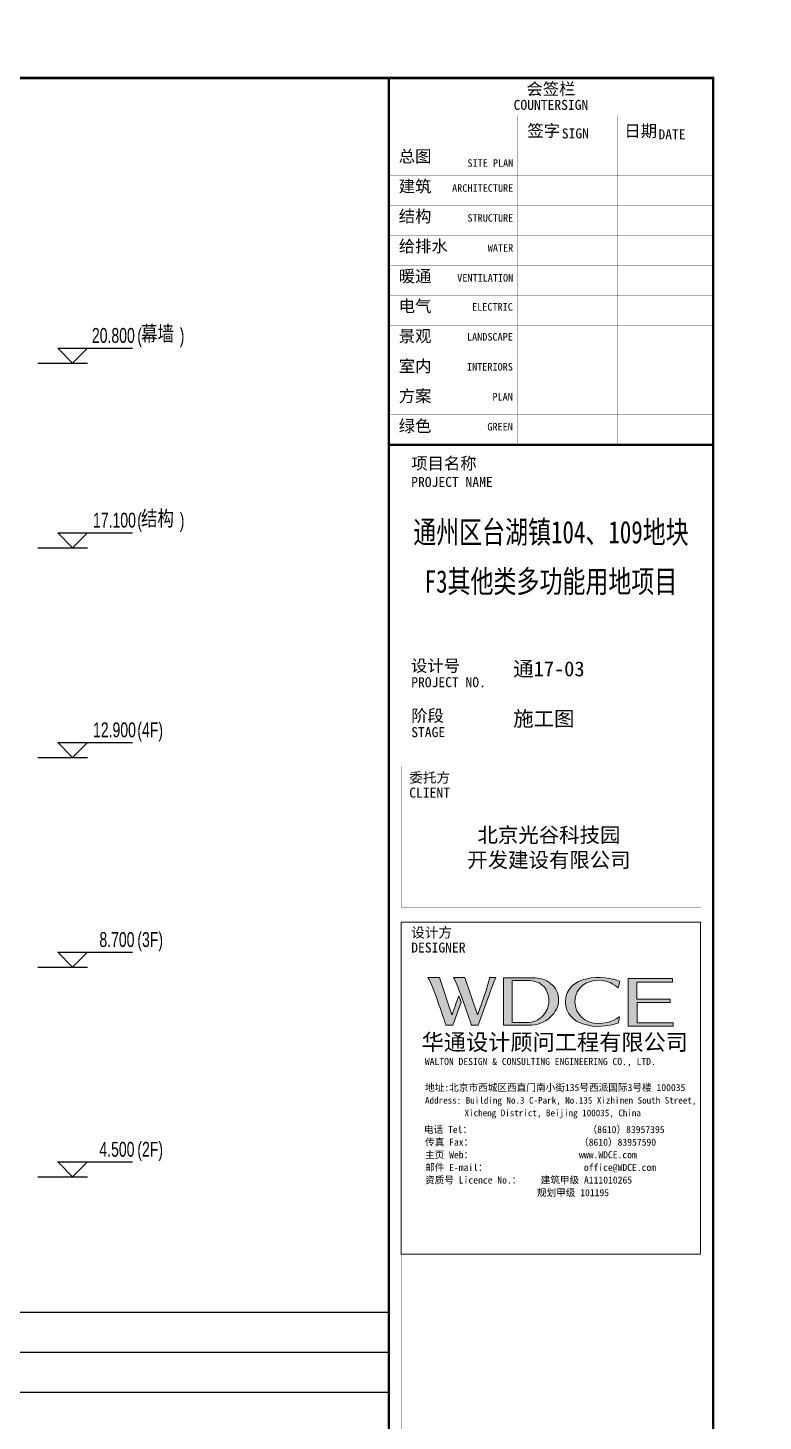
# Model space of a CAD drawing. Extents: x -3 to 440502, y -49243 to 59402.
# Drawn here: x 336667 to 351402, y 31498 to 59402 of the extents above; entities that cross this region are included whole.
import ezdxf
from ezdxf.enums import TextEntityAlignment as Align

# ---------------------------------------------------------------- set-up
doc = ezdxf.new("R2010")
doc.units = 0
doc.header["$LTSCALE"] = 1000
doc.header["$MEASUREMENT"] = 0
for name, color, linetype in [('01-标注_标高', 200, 'Continuous'), ('02-TEXT_标注', 130, 'Continuous'), ('A-0-图名图例', 2, 'Continuous')]:
    doc.layers.add(name, color=color, linetype=linetype)
doc.styles.add('_TCH_DIM', font='ros.shx', dxfattribs={"bigfont": 'jd.shx'})
doc.styles.add('图签信息$0$hwxh', font='STXIHEI.TTF')
doc.styles.add('图签信息$0$华文细黑', font='STXIHEI.TTF', dxfattribs={"height": 10})

# ---------------------------------------------------------------- blocks, each defined once
blk = doc.blocks.new('图框-A1')
for points, const_width in [([(0, 0), (841, 0), (841, 594), (0, 594)], 0.05), ([(766, 584), (25, 584), (25, 10), (766, 10)], 0.5)]:
    blk.add_lwpolyline(points, close=True, dxfattribs=dict(const_width=const_width))
blk = doc.blocks.new('图签信息$0$logo2')
h = blk.add_hatch(color=7)
h.paths.add_polyline_path([(19.021, -7.36), (15.845, -7.36), (15.845, -3.972), (18.974, -3.972), (18.974, -4.243), (16.461, -4.243), (16.461, -5.448), (18.811, -5.448), (18.811, -5.686), (16.474, -5.686), (16.474, -7.116), (19.021, -7.116)])
edge = h.paths.add_edge_path()
edge.add_spline(control_points=[(15.259, -4.206), (15.259, -4.206), (15.127, -4.646), (15.127, -4.646), (15.127, -4.646), (14.62, -4.101), (13.734, -4.101), (13.035, -4.101), (12.071, -4.537), (12.076, -5.621), (12.08, -6.488), (12.766, -7.164), (13.734, -7.168), (14.656, -7.172), (15.227, -6.68), (15.227, -6.68), (15.227, -6.68), (15.164, -7.108), (15.164, -7.108), (13.632, -7.703), (11.417, -7.291), (11.411, -5.643), (11.404, -3.721), (14.157, -3.665), (15.259, -4.206)], knot_values=[0, 0, 0, 0, 1, 1, 1, 2, 2, 2, 3, 3, 3, 4, 4, 4, 5, 5, 5, 6, 6, 6, 7, 7, 7, 8, 8, 8, 8], degree=3, periodic=0)
edge = h.paths.add_edge_path(flags=16)
edge.add_spline(control_points=[(10.229, -5.566), (10.229, -5.16), (10.12, -4.83), (9.897, -4.576), (9.63, -4.273), (9.228, -4.122), (8.69, -4.122), (8.69, -4.122), (7.638, -4.122), (7.638, -4.122), (7.638, -4.122), (7.638, -7.098), (7.638, -7.098), (7.638, -7.098), (8.663, -7.098), (8.663, -7.098), (9.133, -7.098), (9.519, -6.934), (9.823, -6.604), (10.095, -6.309), (10.229, -5.964), (10.229, -5.566)], knot_values=[0, 0, 0, 0, 1, 1, 1, 2, 2, 2, 3, 3, 3, 4, 4, 4, 5, 5, 5, 6, 6, 6, 7, 7, 7, 7], degree=3, periodic=0)
edge = h.paths.add_edge_path()
edge.add_spline(control_points=[(10.919, -5.505), (10.919, -5.962), (10.725, -6.366), (10.336, -6.719), (9.92, -7.098), (9.414, -7.288), (8.817, -7.288), (8.817, -7.288), (7.028, -7.288), (7.028, -7.288), (7.028, -7.288), (7.028, -3.925), (7.028, -3.925), (7.028, -3.925), (9.095, -3.925), (9.095, -3.925), (9.593, -3.925), (10.015, -4.063), (10.363, -4.34), (10.733, -4.637), (10.919, -5.026), (10.919, -5.505)], knot_values=[0, 0, 0, 0, 1, 1, 1, 2, 2, 2, 3, 3, 3, 4, 4, 4, 5, 5, 5, 6, 6, 6, 7, 7, 7, 7], degree=3, periodic=0)
at = {"lineweight": 0}
blk.add_lwpolyline([(19.021, -7.36), (15.845, -7.36), (15.845, -3.972), (18.974, -3.972), (18.974, -4.243), (16.461, -4.243), (16.461, -5.448), (18.811, -5.448), (18.811, -5.686), (16.474, -5.686), (16.474, -7.116), (19.021, -7.116), (19.021, -7.36)], dxfattribs=at)
for points, knots in [([(10.919, -5.505), (10.919, -5.962), (10.725, -6.366), (10.336, -6.719), (9.92, -7.098), (9.414, -7.288), (8.817, -7.288), (8.817, -7.288), (7.028, -7.288), (7.028, -7.288), (7.028, -7.288), (7.028, -3.925), (7.028, -3.925), (7.028, -3.925), (9.095, -3.925), (9.095, -3.925), (9.593, -3.925), (10.015, -4.063), (10.363, -4.34), (10.733, -4.637), (10.919, -5.026), (10.919, -5.505)], [0, 0, 0, 0, 1, 1, 1, 2, 2, 2, 3, 3, 3, 4, 4, 4, 5, 5, 5, 6, 6, 6, 7, 7, 7, 7]), ([(15.259, -4.206), (15.259, -4.206), (15.127, -4.646), (15.127, -4.646), (15.127, -4.646), (14.62, -4.101), (13.734, -4.101), (13.035, -4.101), (12.071, -4.537), (12.076, -5.621), (12.08, -6.488), (12.766, -7.164), (13.734, -7.168), (14.656, -7.172), (15.227, -6.68), (15.227, -6.68), (15.227, -6.68), (15.164, -7.108), (15.164, -7.108), (13.632, -7.703), (11.417, -7.291), (11.411, -5.643), (11.404, -3.721), (14.157, -3.665), (15.259, -4.206)], [0, 0, 0, 0, 1, 1, 1, 2, 2, 2, 3, 3, 3, 4, 4, 4, 5, 5, 5, 6, 6, 6, 7, 7, 7, 8, 8, 8, 8]), ([(10.229, -5.566), (10.229, -5.16), (10.12, -4.83), (9.897, -4.576), (9.63, -4.273), (9.228, -4.122), (8.69, -4.122), (8.69, -4.122), (7.638, -4.122), (7.638, -4.122), (7.638, -4.122), (7.638, -7.098), (7.638, -7.098), (7.638, -7.098), (8.663, -7.098), (8.663, -7.098), (9.133, -7.098), (9.519, -6.934), (9.823, -6.604), (10.095, -6.309), (10.229, -5.964), (10.229, -5.566)], [0, 0, 0, 0, 1, 1, 1, 2, 2, 2, 3, 3, 3, 4, 4, 4, 5, 5, 5, 6, 6, 6, 7, 7, 7, 7])]:
    blk.add_open_spline(points, degree=3, knots=knots, dxfattribs=at)
blk = doc.blocks.new('图签信息$0$logo1')
h = blk.add_hatch(color=8)
edge = h.paths.add_edge_path()
edge.add_spline(control_points=[(3.863, -5.205), (3.635, -5.88), (3.386, -6.562), (3.386, -6.562), (3.386, -6.562), (2.503, -3.908), (2.503, -3.908), (2.503, -3.908), (1.802, -3.905), (1.687, -3.908), (2.021, -4.386), (2.952, -7.271), (2.952, -7.271), (2.952, -7.271), (3.437, -7.271), (3.437, -7.271), (3.437, -7.271), (4.032, -5.659), (4.032, -5.659), (4.032, -5.659), (3.863, -5.205), (3.863, -5.205)], knot_values=[0, 0, 0, 0, 1, 1, 1, 2, 2, 2, 3, 3, 3, 4, 4, 4, 5, 5, 5, 6, 6, 6, 7, 7, 7, 7], degree=3, periodic=0)
h = blk.add_hatch(color=7)
edge = h.paths.add_edge_path()
edge.add_spline(control_points=[(6.038, -3.908), (6.09, -4.101), (5.198, -6.562), (5.198, -6.562), (5.198, -6.562), (4.302, -3.908), (4.302, -3.908), (4.302, -3.908), (3.6, -3.905), (3.486, -3.908), (3.821, -4.386), (4.751, -7.271), (4.751, -7.271), (4.751, -7.271), (5.236, -7.271), (5.236, -7.271), (5.236, -7.271), (6.333, -4.3), (6.333, -4.3), (6.333, -4.3), (6.482, -3.908), (6.482, -3.908), (6.482, -3.908), (6.214, -3.914), (6.038, -3.908)], knot_values=[0, 0, 0, 0, 1, 1, 1, 2, 2, 2, 3, 3, 3, 4, 4, 4, 5, 5, 5, 6, 6, 6, 7, 7, 7, 8, 8, 8, 8], degree=3, periodic=0)
at = {"color": 8, "lineweight": 0}
blk.add_open_spline([(3.863, -5.205), (3.635, -5.88), (3.386, -6.562), (3.386, -6.562), (3.386, -6.562), (2.503, -3.908), (2.503, -3.908), (2.503, -3.908), (1.802, -3.905), (1.687, -3.908), (2.021, -4.386), (2.952, -7.271), (2.952, -7.271), (2.952, -7.271), (3.437, -7.271), (3.437, -7.271), (3.437, -7.271), (4.032, -5.659), (4.032, -5.659), (4.032, -5.659), (3.863, -5.205), (3.863, -5.205)], degree=3, knots=[0, 0, 0, 0, 1, 1, 1, 2, 2, 2, 3, 3, 3, 4, 4, 4, 5, 5, 5, 6, 6, 6, 7, 7, 7, 7], dxfattribs=at)
at = {"lineweight": 0}
blk.add_open_spline([(6.038, -3.908), (6.09, -4.101), (5.198, -6.562), (5.198, -6.562), (5.198, -6.562), (4.302, -3.908), (4.302, -3.908), (4.302, -3.908), (3.6, -3.905), (3.486, -3.908), (3.821, -4.386), (4.751, -7.271), (4.751, -7.271), (4.751, -7.271), (5.236, -7.271), (5.236, -7.271), (5.236, -7.271), (6.333, -4.3), (6.333, -4.3), (6.333, -4.3), (6.482, -3.908), (6.482, -3.908), (6.482, -3.908), (6.214, -3.914), (6.038, -3.908)], degree=3, knots=[0, 0, 0, 0, 1, 1, 1, 2, 2, 2, 3, 3, 3, 4, 4, 4, 5, 5, 5, 6, 6, 6, 7, 7, 7, 8, 8, 8, 8], dxfattribs=at)
blk.add_blockref('图签信息$0$logo2', (0, 0))
blk = doc.blocks.new('图签信息$0$时间-logo')
at = {"layer": 'Defpoints', "lineweight": 0}
blk.add_lwpolyline([(0, -23.457), (-21.166, -23.457), (-21.166, 0), (0, 0), (0, -23.457)], dxfattribs=at)
blk.add_blockref('图签信息$0$logo1', (-20.967, 0))
at = {"style": '图签信息$0$hwxh'}
for s, height, p in [('华通设计顾问工程有限公司 ', 1.15, (-19.726, -9.054)), ('WALTON DESIGN & CONSULTING ENGINEERING CO., LTD.', 0.5, (-19.497, -10.096)), ('地址:北京市西城区西直门南小街135号西派国际3号楼 100035', 0.5, (-19.485, -11.936)), ('Address: Building No.3 C-Park, No.135 Xizhimen South Street, ', 0.47, (-19.485, -12.827)), ('Xicheng District, Beijing 100035, China ', 0.47, (-16.691, -13.718)), ('电话 Tel：                        （8610）83957395 ', 0.5, (-19.564, -14.906)), ('传真 Fax：                      （8610）83957590 ', 0.5, (-19.485, -15.798)), ('主页 Web：                      www.WDCE.com ', 0.5, (-19.485, -16.689)), ('邮件 E-mail：                    office@WDCE.com ', 0.5, (-19.485, -17.58)), ('资质号 Licence No.：    建筑甲级 A111010265 ', 0.5, (-19.485, -18.472)), ('   规划甲级 101195', 0.5, (-12.602, -19.363))]:
    blk.add_text(s, height=height, dxfattribs=at).set_placement(p)
blk = doc.blocks.new('图签信息')
at = {"const_width": 0.5}
for points in [[(-65, 574), (-65, 500.5), (0, 500.5), (0, 574)], [(-65, 0), (0, 0), (0, 500.5), (-65, 500.5)]]:
    blk.add_lwpolyline(points, close=True, dxfattribs=at)
at = {"const_width": 0.05}
for points in [[(-65, 566.5), (0, 566.5)], [(-39.14, 566.5), (-39.14, 500.5)], [(-19.1, 566.5), (-19.1, 500.5)], [(-65, 560.5), (0, 560.5)], [(-65, 554.5), (0, 554.5)], [(-65, 548.5), (0, 548.5)], [(-65, 542.5), (0, 542.5)], [(-65, 536.5), (0, 536.5)], [(-65, 530.5), (0, 530.5)], [(-65, 524.5), (0, 524.5)], [(-65, 518.5), (0, 518.5)], [(-65, 512.5), (0, 512.5)], [(-65, 512.5), (0, 512.5)], [(-65, 506.5), (0, 506.5)], [(-65, 500.5), (0, 500.5)], [(-62.5, 450.87), (-2.5, 450.87)], [(-62.5, 440.87), (-2.5, 440.87)], [(-2.5, 407.85), (-2.5, 436.12), (-62.5, 436.12), (-62.5, 407.85)], [(-62.5, 407.85), (-2.5, 407.85)], [(-62.5, 404.92), (-62.5, 227.83)], [(-62.5, 404.92), (-2.5, 404.92)], [(-62.5, 227.83), (-2.5, 227.83), (-2.5, 404.92)], [(-57.5, 338.36), (-7.5, 338.36)]]:
    blk.add_lwpolyline(points, dxfattribs=at)
at = {"ltscale": 0.001, "xscale": 2.834689937531525, "yscale": 2.834689937531525, "zscale": 2.834689937531525}
blk.add_blockref('图签信息$0$时间-logo', (-2.5, 404.92), dxfattribs=at)
at = {"style": '图签信息$0$华文细黑'}
for s, height, p in [('会签栏', 2.4, (-32.5, 573)), ('COUNTERSIGN', 2, (-32.5, 569.6))]:
    blk.add_text(s, height=height, dxfattribs=at).set_placement(p, align=Align.TOP_CENTER)
for s, height, p in [('签字', 2.4, (-37.22, 564.63)), ('SIGN', 2, (-30.32, 563.88)), ('日期', 2.4, (-17.79, 564.58)), ('DATE', 2, (-10.96, 563.7)), ('总图', 2.4, (-63, 559.5)), ('建筑', 2.4, (-63, 553.5)), ('结构', 2.4, (-63, 547.5)), ('给排水', 2.4, (-63, 541.5)), ('暖通', 2.4, (-63, 535.5)), ('电气', 2.4, (-63, 529.5)), ('景观', 2.4, (-63, 523.5)), ('室内', 2.4, (-63, 517.5)), ('方案', 2.4, (-63, 511.5)), ('绿色', 2.4, (-63, 505.5)), ('项目名称', 2.4, (-60.5, 498)), ('PROJECT NAME', 2, (-60.5, 494.08)), ('设计号', 2.4, (-60.54, 457.48)), ('PROJECT NO.', 2, (-60.5, 453.97)), ('阶段', 2.4, (-60.5, 447.47)), ('STAGE', 2, (-60.5, 443.97)), ('委托方', 2, (-60.9, 434.86)), ('CLIENT', 2, (-60.9, 431.86)), ('设计方', 2, (-60.5, 403.83)), ('DESIGNER', 2, (-60.5, 400.83))]:
    blk.add_text(s, height=height, dxfattribs=at).set_placement(p, align=Align.TOP_LEFT)
for s, p in [('SITE PLAN', (-40.06, 557.7)), ('ARCHITECTURE', (-40.06, 552.7)), ('STRUCTURE', (-40.06, 546.7)), ('WATER', (-40.06, 540.7)), ('VENTILATION', (-40.06, 534.7)), ('ELECTRIC', (-40.14, 528.89)), ('LANDSCAPE', (-40.14, 522.89)), ('INTERIORS', (-40.14, 516.89)), ('PLAN', (-40.14, 510.89)), ('GREEN', (-40.14, 504.89))]:
    blk.add_text(s, height=1.5, dxfattribs=at).set_placement(p, align=Align.TOP_RIGHT)
at = {"color": 4, "style": '图签信息$0$华文细黑', "width": 0.75}
for s, p in [('通州区台湖镇104、109地块', (-32.5, 480.78)), ('F3其他类多功能用地项目', (-32.5, 470.91))]:
    blk.add_text(s, height=4.5, dxfattribs=at).set_placement(p, align=Align.CENTER)
at = {"color": 4, "ltscale": 0.001, "char_height": 3, "width": 58.4895, "style": '图签信息$0$华文细黑'}
for s, insert, attachment_point in [('通17-03', (-40.06, 455.51), 4), ('施工图', (-40.06, 445.51), 4), ('北京光谷科技园\\P开发建设有限公司', (-32.9, 419.71), 5)]:
    blk.add_mtext(s, dxfattribs=dict(at, insert=insert, attachment_point=attachment_point))
blk = doc.blocks.new('图签-A1')
at = {"color": 2}
blk.add_blockref('图签信息', (0, 0), dxfattribs=at)
blk = doc.blocks.new('*U85')
for p, q in [((0, 1600), (36180, 1600)), ((0, 800), (36180, 800)), ((0, 0), (36180, 0))]:
    blk.add_line(p, q)

msp = doc.modelspace()

# ---------------------------------------------------------------- linework, layer by layer
at = {"layer": '01-标注_标高'}
for p, q in [((337564.8, 52688.9), (337264.8, 52988.9)), ((337264.8, 52988.9), (338760.8, 52988.9)), ((337564.8, 52688.9), (337864.8, 52988.9)), ((336864.8, 52688.9), (337864.8, 52688.9)), ((337564.8, 48988.9), (337264.8, 49288.9)), ((337264.8, 49288.9), (338760.8, 49288.9)), ((337564.8, 48988.9), (337864.8, 49288.9)), ((336864.8, 48988.9), (337864.8, 48988.9)), ((337564.8, 44788.9), (337264.8, 45088.9)), ((337264.8, 45088.9), (338760.8, 45088.9)), ((337564.8, 44788.9), (337864.8, 45088.9)), ((336864.8, 44788.9), (337864.8, 44788.9)), ((337564.8, 40588.9), (337264.8, 40888.9)), ((337264.8, 40888.9), (338760.8, 40888.9)), ((337564.8, 40588.9), (337864.8, 40888.9)), ((336864.8, 40588.9), (337864.8, 40588.9)), ((337564.8, 36388.9), (337264.8, 36688.9)), ((337264.8, 36688.9), (338760.8, 36688.9)), ((337564.8, 36388.9), (337864.8, 36688.9)), ((336864.8, 36388.9), (337864.8, 36388.9))]:
    msp.add_line(p, q, dxfattribs=at)

# ---------------------------------------------------------------- block references
at = {"xscale": 100, "yscale": 100, "zscale": 100}
for name, p in [('图框-A1', (267300, 0)), ('图签-A1', (350400, 1000))]:
    msp.add_blockref(name, p, dxfattribs=at)
at = {"layer": 'A-0-图名图例'}
msp.add_blockref('*U85', (307719.7, 32078.8), dxfattribs=at)

# ---------------------------------------------------------------- texts
at = {"layer": '02-TEXT_标注', "style": '_TCH_DIM', "width": 0.705882}
for s, p in [('20.800', (337950.8, 53093.9)), ('(', (338860.8, 53093.9)), (')', (339710.2, 53093.9)), ('17.100', (337973.3, 49393.9)), ('(', (338860.8, 49393.9)), (')', (339710.2, 49393.9)), ('12.900', (337973.3, 45193.9)), ('(4F)', (338860.8, 45193.9)), ('(3F)', (338860.8, 40993.9)), ('8.700', (338100.8, 40993.9)), ('4.500', (338100.8, 36793.9)), ('(2F)', (338860.8, 36793.9))]:
    msp.add_text(s, height=297.5, dxfattribs=at).set_placement(p)
at = {"layer": '02-TEXT_标注', "style": '_TCH_DIM'}
for s, p in [('幕墙', (338934.3, 53093.9)), ('结构', (338934.3, 49393.9))]:
    msp.add_text(s, height=347.29, dxfattribs=at).set_placement(p)

doc.saveas('drawing.dxf')
